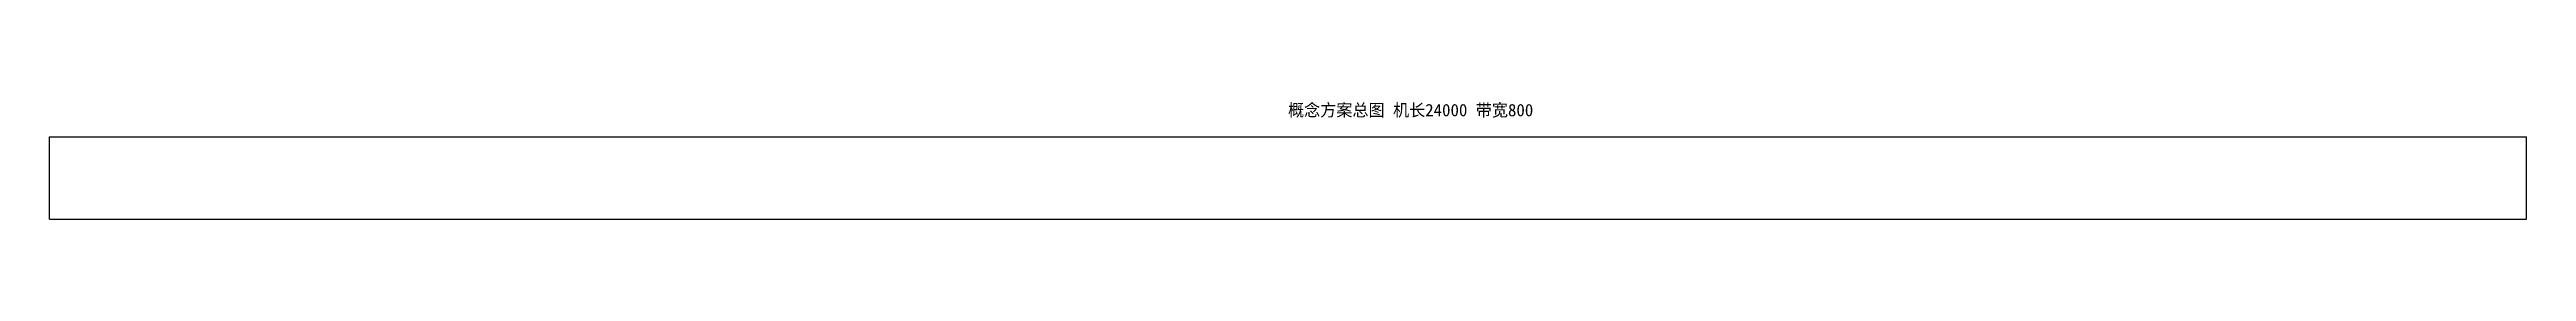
# Model space of a CAD drawing. Header units: millimetres. Extents: x 0 to 24000, y 0 to 1140.
import ezdxf

# ---------------------------------------------------------------- set-up
doc = ezdxf.new("R2010")
doc.units = ezdxf.units.MM

msp = doc.modelspace()

# ---------------------------------------------------------------- linework, layer by layer
at = {"layer": '0-轮廓线'}
for p, q in [((0, 800), (24000, 800)), ((0, 0), (0, 800)), ((24000, 0), (24000, 800)), ((0, 0), (24000, 0))]:
    msp.add_line(p, q, dxfattribs=at)

# ---------------------------------------------------------------- texts
at = {"layer": '0-标注'}
msp.add_text('概念方案总图 机长24000 带宽800', height=120, dxfattribs=at).set_placement((12000, 1000))

doc.saveas('drawing.dxf')
